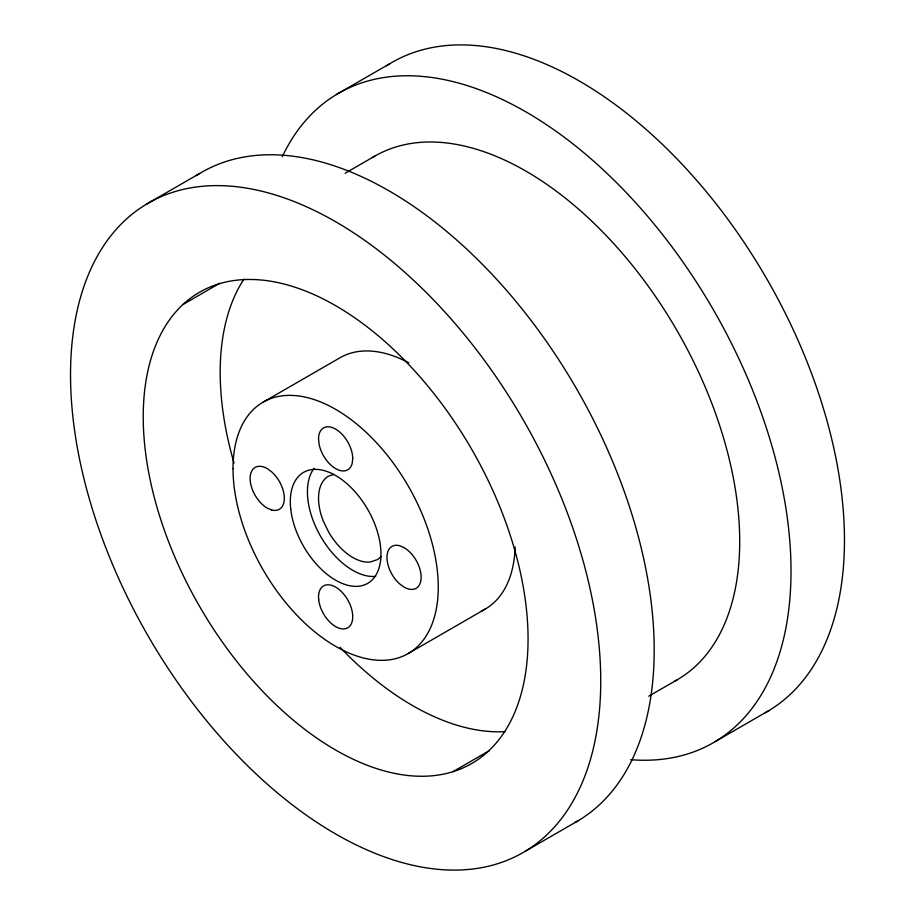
<?xml version="1.0" encoding="UTF-8"?>
<svg xmlns="http://www.w3.org/2000/svg" width="915" height="915" viewBox="0 0 915 915"><rect width="100%" height="100%" fill="white"/><g stroke="black" fill="none" stroke-linecap="round" stroke-linejoin="round"><path stroke-width="1.37" d="M146.194 204.342L199.642 173.484M336.468 94.485L389.916 63.627M345.161 173.244L374.738 156.156M182.966 304.489L219.611 283.33M263.074 402.177L340.037 357.742A145.13 83.791 60 0 1 408.788 362.809M408.204 653.539L485.167 609.104M452.799 771.745A272.11 157.106 60 0 0 409.234 365.062A272.11 157.106 60 0 0 144.879 446.772A272.11 157.106 60 0 0 452.799 771.745L489.456 750.586M648.735 696.212L677.089 679.845M525.084 851.373L578.532 820.515M715.358 741.516L768.806 710.658M333.895 474.382L328.21 476.292A48.381 27.93 60 0 0 323.361 521.253L328.897 532.541A48.381 27.93 60 0 0 370.266 562.016L377.266 559.671A48.381 27.93 60 0 0 381.04 556.503M372.382 157.563A302.35 174.559 60 0 1 677.089 330.715A302.35 174.559 60 0 1 674.698 681.183M196.165 175.669A374.91 216.455 60 0 1 574.54 385.318A374.91 216.455 60 0 1 574.975 822.574M282.255 156.728A374.91 216.455 60 0 1 713.243 309.556A374.91 216.455 60 0 1 630.675 759.69M386.439 65.811A374.91 216.455 60 0 1 764.814 275.461A374.91 216.455 60 0 1 765.249 712.716M505.286 731.634A272.11 157.106 60 0 1 340.014 647.271M234.034 463.07A272.11 157.106 60 0 1 243.939 279.109M515.156 547.021A145.13 83.791 60 0 1 481.542 611.003M375.688 576.359A64.096 37.012 60 0 1 320.399 535.973A64.096 37.012 60 0 1 314.085 468.343M352.744 458.735L352.161 463.505A24.19 13.965 60 0 1 335.633 468.606A24.19 13.965 60 0 1 319.118 444.427L318.534 438.983A24.19 13.965 60 0 1 335.633 429.112A24.19 13.965 60 0 1 352.744 458.735M404.053 547.605L399.626 545.717A24.19 13.965 60 0 0 386.954 557.475A24.19 13.965 60 0 0 399.626 583.873L404.053 587.098A24.19 13.965 60 0 0 421.152 577.228A24.19 13.965 60 0 0 404.053 547.605M271.652 509.987L267.226 508.111A24.19 13.965 60 0 1 250.127 478.488A24.19 13.965 60 0 1 267.226 468.606L271.652 471.843A24.19 13.965 60 0 1 284.325 498.229A24.19 13.965 60 0 1 271.652 509.987M70.547 378.067A374.91 216.455 60 0 0 470.63 869.25A374.91 216.455 60 0 0 465.735 336.251A374.91 216.455 60 0 0 70.547 378.067M318.695 599.794A24.19 13.965 60 0 0 346.144 628.502A24.19 13.965 60 0 0 342.073 592.268A24.19 13.965 60 0 0 318.695 599.794M233.016 468.606A145.13 83.791 60 0 0 386.954 660.104A145.13 83.791 60 0 0 386.954 454.858A145.13 83.791 60 0 0 233.016 468.606M290.741 509.14A64.096 37.012 60 0 0 363.484 585.223A64.096 37.012 60 0 0 352.687 489.205A64.096 37.012 60 0 0 290.741 509.14"/></g></svg>
